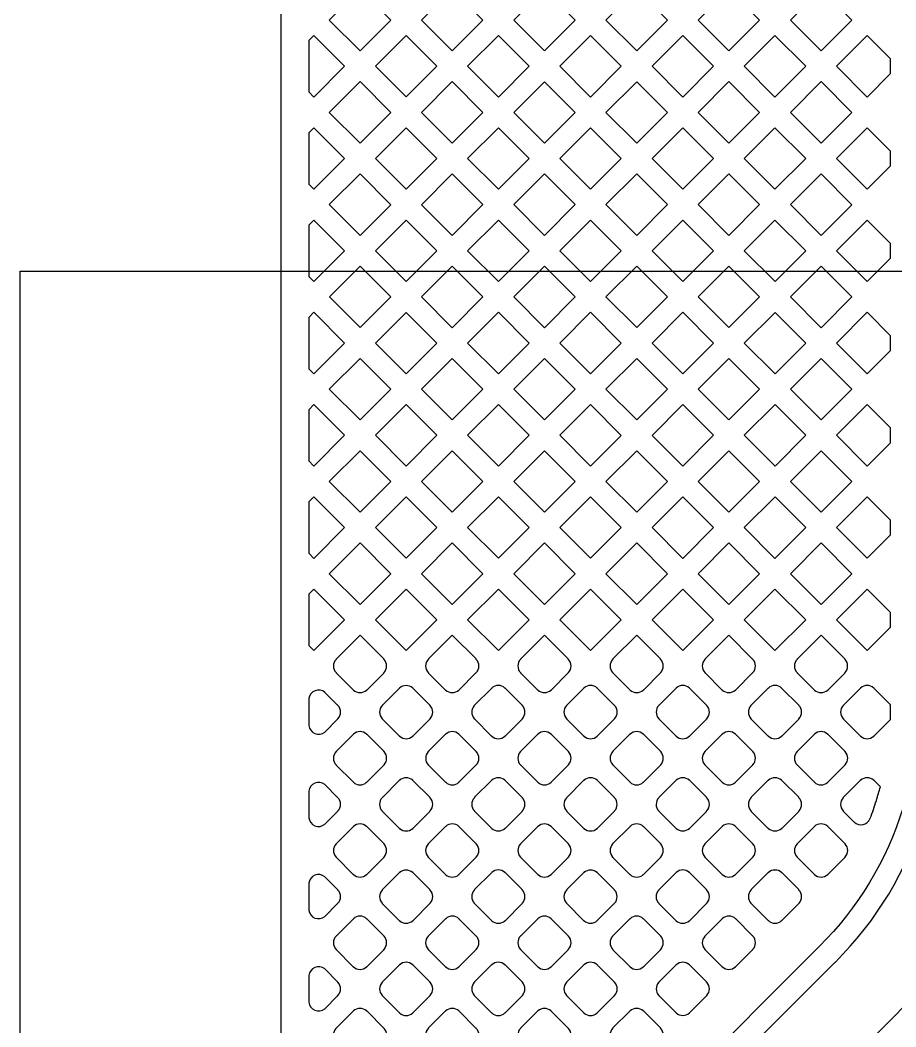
# Model space of a CAD drawing. Header units: millimetres. Extents: x 3412 to 3654, y 20 to 191.
# Drawn here: x 3473.668 to 3477.697, y 66.672 to 71.301 of the extents above; entities that cross this region are included whole.
import ezdxf

# ---------------------------------------------------------------- set-up
doc = ezdxf.new("R2010")
doc.units = ezdxf.units.MM
doc.header["$LTSCALE"] = 23.1
for name, color, linetype in [('gbr-dxf', 7, 'CONTINUOUS'), ('gbr-outline-dxf', 2, 'CONTINUOUS'), ('備註', 1, 'CONTINUOUS')]:
    doc.layers.add(name, color=color, linetype=linetype)

msp = doc.modelspace()

# ---------------------------------------------------------------- linework, layer by layer
at = {"layer": 'gbr-dxf', "linetype": 'Continuous'}
for points in [[(3474.8688, 66.0728), (3474.8688, 75.608), (3474.8688, 75.6447, -0.02473), (3474.8688, 75.6508), (3474.8688, 81.2485, -0.154608)], [(3477.7992, 78.2757), (3477.7992, 75.608), (3477.7991, 75.6075), (3477.7991, 68.1111), (3477.7991, 68.1095, -0.071041), (3477.7289, 67.6768, -0.007459), (3477.7284, 67.6754, -0.12123), (3477.3454, 67.0426), (3476.7024, 66.3993)], [(3476.7751, 66.3264), (3477.4177, 66.969), (3477.4183, 66.9696, 0.121217), (3477.8268, 67.6444, -0.004246), (3477.8276, 67.6466, 0.075223), (3477.9023, 68.1356), (3477.9023, 68.1385), (3477.9023, 78.2704)], [(3478.2706, 78.2673), (3478.2706, 68.1416), (3478.2706, 68.1386, -0.076013), (3478.1784, 67.5344, -0.004469), (3478.1776, 67.532, -0.120897), (3477.6786, 66.7091), (3477.6781, 66.7086), (3477.0355, 66.066, -0.25403)]]:
    msp.add_lwpolyline(points, format="xyb", dxfattribs=at)
for points in [[(3475.0901, 71.3008), (3475.2315, 71.1595), (3475.3728, 71.3009), (3475.2315, 71.4422)], [(3475.5143, 71.3009), (3475.6557, 71.1595), (3475.7969, 71.3008), (3475.6556, 71.4421)], [(3475.9384, 71.3008), (3476.0799, 71.1593), (3476.2212, 71.3007), (3476.0798, 71.4421)], [(3476.3628, 71.3007), (3476.5041, 71.1594), (3476.6454, 71.3007), (3476.5041, 71.442)], [(3476.787, 71.3007), (3476.9283, 71.1594), (3477.0697, 71.3007), (3476.9283, 71.4421)], [(3477.2112, 71.3007), (3477.3525, 71.1594), (3477.4939, 71.3008), (3477.3526, 71.4421)], [(3474.9958, 70.9707), (3475.0192, 70.9473), (3475.1607, 71.0888), (3475.0194, 71.2301), (3474.9958, 71.2065)], [(3475.3022, 71.0888), (3475.4435, 70.9474), (3475.5849, 71.0888), (3475.4436, 71.2301)], [(3475.7264, 71.0888), (3475.8679, 70.9473), (3476.0091, 71.0886), (3475.8677, 71.23)], [(3476.1507, 71.0886), (3476.292, 70.9473), (3476.4333, 71.0886), (3476.292, 71.2299)], [(3476.5749, 71.0886), (3476.7162, 70.9473), (3476.8575, 71.0886), (3476.7162, 71.23)], [(3476.9991, 71.0886), (3477.1404, 70.9473), (3477.2817, 71.0887), (3477.1404, 71.23)], [(3477.4233, 71.0887), (3477.5646, 70.9473), (3477.6721, 71.0549), (3477.6721, 71.1226), (3477.5647, 71.23)], [(3475.09, 70.8765), (3475.2313, 70.7352), (3475.3728, 70.8767), (3475.2315, 71.018)], [(3475.5143, 70.8767), (3475.6558, 70.7352), (3475.7971, 70.8766), (3475.6557, 71.018)], [(3475.9386, 70.8766), (3476.08, 70.7352), (3476.2212, 70.8765), (3476.0799, 71.0178)], [(3476.3627, 70.8765), (3476.5041, 70.7352), (3476.6454, 70.8765), (3476.5041, 71.0178)], [(3476.787, 70.8765), (3476.9283, 70.7352), (3477.0696, 70.8765), (3476.9283, 71.0179)], [(3477.2112, 70.8765), (3477.3525, 70.7352), (3477.4938, 70.8766), (3477.3525, 71.0179)], [(3474.9958, 70.5465), (3475.0192, 70.5231), (3475.1605, 70.6644), (3475.0192, 70.8058), (3474.9958, 70.7823)], [(3475.3021, 70.6644), (3475.4435, 70.523), (3475.585, 70.6645), (3475.4435, 70.8059)], [(3475.7265, 70.6645), (3475.8679, 70.5231), (3476.0092, 70.6645), (3475.8679, 70.8058)], [(3476.1507, 70.6645), (3476.2921, 70.5232), (3476.4333, 70.6644), (3476.292, 70.8057)], [(3476.5748, 70.6644), (3476.7162, 70.5231), (3476.8575, 70.6644), (3476.7162, 70.8058)], [(3476.999, 70.6644), (3477.1404, 70.5231), (3477.2817, 70.6645), (3477.1404, 70.8058)], [(3477.4233, 70.6645), (3477.5647, 70.523), (3477.6721, 70.6304), (3477.6721, 70.6983), (3477.5646, 70.8058)], [(3475.09, 70.4523), (3475.2314, 70.3109), (3475.3728, 70.4522), (3475.2313, 70.5937)], [(3475.5143, 70.4522), (3475.6556, 70.3109), (3475.7971, 70.4524), (3475.6558, 70.5937)], [(3475.9386, 70.4524), (3476.0799, 70.311), (3476.2213, 70.4524), (3476.08, 70.5937)], [(3476.3628, 70.4524), (3476.5042, 70.3111), (3476.6454, 70.4523), (3476.5041, 70.5936)], [(3476.7869, 70.4523), (3476.9283, 70.311), (3477.0696, 70.4523), (3476.9283, 70.5937)], [(3477.2111, 70.4523), (3477.3526, 70.3109), (3477.4939, 70.4522), (3477.3525, 70.5937)], [(3474.9958, 70.1225), (3475.0194, 70.0988), (3475.1606, 70.2401), (3475.0192, 70.3815), (3474.9958, 70.3581)], [(3475.3022, 70.2401), (3475.4435, 70.0988), (3475.5848, 70.2401), (3475.4435, 70.3814)], [(3475.7264, 70.2401), (3475.8677, 70.0988), (3476.0092, 70.2403), (3475.8679, 70.3816)], [(3476.1507, 70.2403), (3476.292, 70.0989), (3476.4334, 70.2403), (3476.2921, 70.3816)], [(3476.5749, 70.2403), (3476.7162, 70.099), (3476.8575, 70.2402), (3476.7162, 70.3815)], [(3476.999, 70.2402), (3477.1405, 70.0988), (3477.2818, 70.2401), (3477.1404, 70.3816)], [(3477.4234, 70.2401), (3477.5647, 70.0988), (3477.6721, 70.2062), (3477.6721, 70.2741), (3477.5647, 70.3815)], [(3475.0902, 70.0281), (3475.2315, 69.8868), (3475.3727, 70.028), (3475.2314, 70.1693)], [(3475.5143, 70.028), (3475.6556, 69.8867), (3475.7969, 70.028), (3475.6556, 70.1694)], [(3475.9385, 70.028), (3476.0798, 69.8867), (3476.2213, 70.0282), (3476.0799, 70.1695)], [(3476.3628, 70.0282), (3476.5041, 69.8869), (3476.6455, 70.0282), (3476.5042, 70.1695)], [(3476.787, 70.0282), (3476.9285, 69.8868), (3477.0697, 70.028), (3476.9283, 70.1695)], [(3477.2112, 70.028), (3477.3526, 69.8867), (3477.4939, 70.028), (3477.3526, 70.1694)], [(3474.9958, 69.6982), (3475.0194, 69.6746), (3475.1607, 69.816), (3475.0194, 69.9573), (3474.9958, 69.9337)], [(3475.3022, 69.816), (3475.4436, 69.6747), (3475.5848, 69.8159), (3475.4435, 69.9572)], [(3475.7264, 69.8159), (3475.8677, 69.6746), (3476.009, 69.8159), (3475.8677, 69.9573)], [(3476.1506, 69.8159), (3476.2919, 69.6746), (3476.4334, 69.8161), (3476.292, 69.9574)], [(3476.5749, 69.8161), (3476.7163, 69.6746), (3476.8577, 69.816), (3476.7162, 69.9574)], [(3476.9992, 69.816), (3477.1405, 69.6747), (3477.2818, 69.8159), (3477.1405, 69.9572)], [(3477.4233, 69.8159), (3477.5647, 69.6746), (3477.6721, 69.7821), (3477.6721, 69.8498), (3477.5647, 69.9573)], [(3475.0901, 69.6039), (3475.2315, 69.4625), (3475.3728, 69.6039), (3475.2315, 69.7452)], [(3475.5143, 69.6039), (3475.6557, 69.4626), (3475.7969, 69.6038), (3475.6556, 69.7451)], [(3475.9384, 69.6038), (3476.0798, 69.4625), (3476.2211, 69.6038), (3476.0798, 69.7452)], [(3476.3626, 69.6038), (3476.5041, 69.4624), (3476.6456, 69.6039), (3476.5041, 69.7453)], [(3476.7871, 69.6039), (3476.9284, 69.4625), (3477.0698, 69.6039), (3476.9285, 69.7452)], [(3477.2113, 69.6039), (3477.3526, 69.4626), (3477.4939, 69.6038), (3477.3526, 69.7451)], [(3474.9958, 69.274), (3475.0193, 69.2504), (3475.1607, 69.3918), (3475.0194, 69.5331), (3474.9958, 69.5095)], [(3475.3022, 69.3918), (3475.4435, 69.2505), (3475.5849, 69.3918), (3475.4436, 69.5331)], [(3475.7264, 69.3918), (3475.8678, 69.2505), (3476.009, 69.3917), (3475.8677, 69.5331)], [(3476.1505, 69.3917), (3476.292, 69.2503), (3476.4333, 69.3916), (3476.2919, 69.5331)], [(3476.5749, 69.3916), (3476.7162, 69.2503), (3476.8577, 69.3918), (3476.7163, 69.5331)], [(3476.9992, 69.3918), (3477.1405, 69.2505), (3477.2819, 69.3918), (3477.1405, 69.5331)], [(3477.4234, 69.3918), (3477.5647, 69.2505), (3477.6721, 69.3579), (3477.6721, 69.4256), (3477.5647, 69.5331)], [(3475.0901, 69.1797), (3475.2314, 69.0383), (3475.3728, 69.1797), (3475.2315, 69.321)], [(3475.5143, 69.1797), (3475.6556, 69.0384), (3475.797, 69.1797), (3475.6557, 69.321)], [(3475.9385, 69.1797), (3476.08, 69.0383), (3476.2212, 69.1795), (3476.0798, 69.321)], [(3476.3627, 69.1795), (3476.5041, 69.0382), (3476.6454, 69.1795), (3476.5041, 69.3209)], [(3476.787, 69.1795), (3476.9283, 69.0382), (3477.0698, 69.1797), (3476.9284, 69.321)], [(3477.2113, 69.1797), (3477.3526, 69.0384), (3477.494, 69.1797), (3477.3526, 69.321)], [(3474.9958, 68.8495), (3475.0192, 68.8261), (3475.1607, 68.9676), (3475.0193, 69.1089), (3474.9958, 69.0853)], [(3475.3022, 68.9676), (3475.4435, 68.8263), (3475.5849, 68.9676), (3475.4435, 69.1089)], [(3475.7264, 68.9676), (3475.8679, 68.8262), (3476.0092, 68.9675), (3475.8678, 69.109)], [(3476.1507, 68.9675), (3476.2921, 68.8262), (3476.4333, 68.9674), (3476.292, 69.1088)], [(3476.5748, 68.9674), (3476.7162, 68.8261), (3476.8575, 68.9675), (3476.7162, 69.1088)], [(3476.999, 68.9675), (3477.1404, 68.8261), (3477.2818, 68.9676), (3477.1405, 69.1089)], [(3477.4234, 68.9676), (3477.5647, 68.8263), (3477.6721, 68.9337), (3477.6721, 69.0016), (3477.5647, 69.109)], [(3475.09, 68.7553), (3475.2313, 68.614), (3475.3728, 68.7555), (3475.2314, 68.8968)], [(3475.5143, 68.7555), (3475.6557, 68.614), (3475.7971, 68.7554), (3475.6556, 68.8968)], [(3475.9386, 68.7554), (3476.0799, 68.6141), (3476.2213, 68.7554), (3476.08, 68.8967)], [(3476.3628, 68.7554), (3476.5042, 68.6141), (3476.6454, 68.7553), (3476.5041, 68.8967)], [(3476.7869, 68.7553), (3476.9283, 68.614), (3477.0696, 68.7554), (3476.9283, 68.8967)], [(3477.2111, 68.7554), (3477.3525, 68.614), (3477.4939, 68.7555), (3477.3526, 68.8968)], [(3474.9958, 68.4257), (3475.0194, 68.4021), (3475.1605, 68.5432), (3475.0192, 68.6846), (3474.9958, 68.6612)], [(3475.302, 68.5432), (3475.4435, 68.4018), (3475.585, 68.5433), (3475.4435, 68.6847)], [(3475.7265, 68.5433), (3475.8678, 68.4019), (3476.0092, 68.5433), (3475.8679, 68.6846)], [(3476.1507, 68.5433), (3476.292, 68.402), (3476.4334, 68.5433), (3476.2921, 68.6846)], [(3476.5749, 68.5433), (3476.7162, 68.402), (3476.8575, 68.5432), (3476.7162, 68.6846)], [(3476.999, 68.5432), (3477.1403, 68.4019), (3477.2817, 68.5433), (3477.1404, 68.6846)], [(3477.4232, 68.5433), (3477.5645, 68.4019), (3477.6721, 68.5095), (3477.6721, 68.5773), (3477.5647, 68.6847)]]:
    msp.add_lwpolyline(points, close=True, dxfattribs=at)
for points in [[(3475.1209, 68.301, -0.050261), (3475.1223, 68.2992), (3475.1994, 68.2221, -0.053499), (3475.2013, 68.2207, 0.391162), (3475.2619, 68.2207, -0.0561), (3475.2639, 68.2222), (3475.3404, 68.2987, -0.05637), (3475.3419, 68.3007, 0.39114), (3475.3419, 68.3613, -0.056153), (3475.3404, 68.3634), (3475.2313, 68.4725), (3475.1224, 68.3636, -0.05598), (3475.1209, 68.3616, 0.391218)], [(3475.5451, 68.3007, -0.056153), (3475.5466, 68.2987), (3475.6231, 68.2222, -0.061723), (3475.6253, 68.2206, 0.391162), (3475.6859, 68.2206, -0.0561), (3475.688, 68.2221), (3475.7648, 68.2989, -0.05637), (3475.7663, 68.3009, 0.39114), (3475.7663, 68.3615, -0.049252), (3475.765, 68.3633), (3475.6557, 68.4725), (3475.5466, 68.3633, -0.055598), (3475.5451, 68.3613, 0.391218)], [(3475.9694, 68.3009, -0.059297), (3475.971, 68.2988), (3476.0477, 68.2221, -0.053499), (3476.0496, 68.2207, 0.391162), (3476.1102, 68.2207, -0.0561), (3476.1122, 68.2222), (3476.1889, 68.2989, -0.05637), (3476.1904, 68.3009, 0.39114), (3476.1904, 68.3615, -0.058329), (3476.1889, 68.3636), (3476.0799, 68.4725), (3475.9709, 68.3635, -0.055598), (3475.9694, 68.3615, 0.391218)], [(3476.3936, 68.3615, 0.39083), (3476.3936, 68.3009, -0.056366), (3476.3951, 68.2989), (3476.4717, 68.2223, -0.059253), (3476.4739, 68.2207, 0.390821), (3476.5344, 68.2207, -0.056086), (3476.5364, 68.2222), (3476.6131, 68.2989, -0.056296), (3476.6146, 68.3009, 0.390932), (3476.6146, 68.3615, -0.062118), (3476.613, 68.3637), (3476.5042, 68.4726), (3476.3951, 68.3635, -0.055369)], [(3476.8178, 68.3009, -0.046133), (3476.819, 68.2992), (3476.8961, 68.2221, -0.052863), (3476.898, 68.2207, 0.391162), (3476.9586, 68.2207, -0.0561), (3476.9606, 68.2222), (3477.0373, 68.2989, -0.05637), (3477.0388, 68.3009, 0.39114), (3477.0388, 68.3615, -0.045814), (3477.0376, 68.3632), (3476.9283, 68.4725), (3476.8192, 68.3635, -0.055598), (3476.8178, 68.3615, 0.391218)], [(3477.242, 68.3009, -0.059297), (3477.2435, 68.2987), (3477.3198, 68.2224, -0.064684), (3477.3222, 68.2207, 0.391162), (3477.3828, 68.2207, -0.0561), (3477.3848, 68.2222), (3477.4614, 68.2988, -0.05637), (3477.4629, 68.3009, 0.39114), (3477.4629, 68.3615, -0.058329), (3477.4614, 68.3636), (3477.3525, 68.4725), (3477.2434, 68.3635, -0.055598), (3477.242, 68.3615, 0.391218)], [(3475.3331, 68.1494, 0.39083), (3475.3332, 68.0888, -0.053228), (3475.3346, 68.0869), (3475.4114, 68.0101, -0.056366), (3475.4134, 68.0086, 0.390821), (3475.474, 68.0086, -0.056086), (3475.476, 68.0101), (3475.5525, 68.0866, -0.056296), (3475.554, 68.0887, 0.390932), (3475.554, 68.1492, -0.0561), (3475.5525, 68.1513), (3475.4757, 68.2281, -0.052817), (3475.4738, 68.2295, 0.390908), (3475.4132, 68.2295, -0.055464), (3475.4112, 68.228), (3475.3346, 68.1514, -0.055369)], [(3475.7572, 68.0887, -0.058973), (3475.7588, 68.0865), (3475.8352, 68.0101, -0.061723), (3475.8374, 68.0085, 0.391162), (3475.898, 68.0085, -0.0561), (3475.9001, 68.01), (3475.9769, 68.0868, -0.05637), (3475.9784, 68.0888, 0.39114), (3475.9784, 68.1494, -0.049252), (3475.977, 68.1512), (3475.9002, 68.228, -0.058492), (3475.8981, 68.2296, 0.391196), (3475.8375, 68.2296, -0.05566), (3475.8355, 68.2281), (3475.7587, 68.1513, -0.055598), (3475.7572, 68.1493, 0.391218)], [(3476.1816, 68.0888, -0.062081), (3476.1832, 68.0866), (3476.2598, 68.01, -0.053499), (3476.2617, 68.0086, 0.391162), (3476.3223, 68.0086, -0.0561), (3476.3243, 68.0101), (3476.401, 68.0868, -0.05637), (3476.4025, 68.0888, 0.39114), (3476.4025, 68.1494, -0.058329), (3476.401, 68.1515), (3476.3243, 68.2281, -0.05561), (3476.3223, 68.2296, 0.391196), (3476.2617, 68.2296, -0.05566), (3476.2597, 68.2281), (3476.183, 68.1515, -0.055598), (3476.1816, 68.1494, 0.391218)], [(3476.6057, 68.1494, 0.39083), (3476.6057, 68.0888, -0.059297), (3476.6073, 68.0867), (3476.6841, 68.0099, -0.050129), (3476.6859, 68.0086, 0.390821), (3476.7464, 68.0085, -0.056086), (3476.7484, 68.01), (3476.8252, 68.0868, -0.056296), (3476.8267, 68.0888, 0.390932), (3476.8267, 68.1494, -0.062118), (3476.8251, 68.1517), (3476.7487, 68.2281, -0.05901), (3476.7465, 68.2296, 0.390908), (3476.6859, 68.2296, -0.055464), (3476.6839, 68.2282), (3476.6072, 68.1514, -0.055369)], [(3477.0298, 68.1494, 0.390956), (3477.0299, 68.0888, -0.049442), (3477.0312, 68.087), (3477.1082, 68.01, -0.052506), (3477.1101, 68.0086, 0.390821), (3477.1707, 68.0086, -0.055916), (3477.1727, 68.0101), (3477.2495, 68.0868, -0.05608), (3477.2509, 68.0889, 0.390932), (3477.2509, 68.1494, -0.046133), (3477.2497, 68.1511), (3477.1726, 68.2281, -0.05561), (3477.1706, 68.2296, 0.390799), (3477.1101, 68.2296, -0.055284), (3477.1081, 68.2281), (3477.0313, 68.1514, -0.055355)], [(3477.4541, 68.0888, -0.061591), (3477.4557, 68.0866), (3477.5322, 68.01, -0.056017), (3477.5343, 68.0085, 0.390745), (3477.5948, 68.0086, -0.056113), (3477.5968, 68.01), (3477.6713, 68.0846, 0.004849), (3477.6721, 68.1116), (3477.6721, 68.1528), (3477.5968, 68.2281, -0.055442), (3477.5948, 68.2296, 0.390931), (3477.5343, 68.2296, -0.055764), (3477.5322, 68.2281), (3477.4556, 68.1514, -0.05577), (3477.4541, 68.1494, 0.39097)], [(3474.9958, 68.0577, 0.593364), (3475.0692, 68.0275), (3475.1285, 68.0868, -0.05637), (3475.13, 68.0888, 0.39114), (3475.13, 68.1494, -0.055384), (3475.1285, 68.1514), (3475.0701, 68.2099, 0.598777), (3474.9958, 68.1809)], [(3475.1209, 67.8766, -0.052655), (3475.1223, 67.8747), (3475.1991, 67.7979, -0.05577), (3475.2012, 67.7964, 0.391162), (3475.2618, 67.7964, -0.0561), (3475.2638, 67.7979), (3475.3406, 67.8747, -0.05637), (3475.3421, 67.8768, 0.39114), (3475.3421, 67.9374, -0.055384), (3475.3406, 67.9394), (3475.2642, 68.0158, -0.063825), (3475.2618, 68.0175, 0.391196), (3475.2012, 68.0175, -0.05566), (3475.1992, 68.016), (3475.1224, 67.9392, -0.055598), (3475.1209, 67.9372, 0.391218)], [(3475.5452, 67.9372, 0.39083), (3475.5452, 67.8767, -0.046959), (3475.5465, 67.875), (3475.6237, 67.7979, -0.050129), (3475.6254, 67.7965, 0.390821), (3475.686, 67.7965, -0.056086), (3475.688, 67.798), (3475.7647, 67.8746, -0.056296), (3475.7662, 67.8766, 0.390932), (3475.7661, 67.9372, -0.050083), (3475.7648, 67.939), (3475.6876, 68.0162, -0.046275), (3475.686, 68.0174, 0.390908), (3475.6254, 68.0174, -0.055464), (3475.6234, 68.016), (3475.5467, 67.9392, -0.055369)], [(3475.9693, 67.8766, -0.058726), (3475.9708, 67.8745), (3476.0473, 67.798, -0.061719), (3476.0495, 67.7964, 0.390746), (3476.1101, 67.7964, -0.056056), (3476.1121, 67.7979), (3476.189, 67.8748, -0.055861), (3476.1905, 67.8768, 0.390809), (3476.1905, 67.9374, -0.049252), (3476.1891, 67.9391), (3476.1123, 68.0159, -0.058492), (3476.1102, 68.0175, 0.391196), (3476.0496, 68.0175, -0.05566), (3476.0476, 68.016), (3475.9708, 67.9392, -0.055598), (3475.9693, 67.9372, 0.390821)], [(3476.3937, 67.8768, -0.062081), (3476.3953, 67.8745), (3476.4719, 67.7979, -0.053499), (3476.4738, 67.7965, 0.391162), (3476.5344, 67.7965, -0.0561), (3476.5364, 67.798), (3476.6131, 67.8747, -0.05637), (3476.6146, 67.8767, 0.39114), (3476.6146, 67.9373, -0.058329), (3476.6131, 67.9394), (3476.5364, 68.0161, -0.05561), (3476.5344, 68.0175, 0.391196), (3476.4738, 68.0175, -0.05566), (3476.4718, 68.016), (3476.3951, 67.9394, -0.055598), (3476.3937, 67.9374, 0.391218)], [(3476.8177, 67.8767, -0.053055), (3476.8192, 67.8748), (3476.896, 67.798, -0.056296), (3476.898, 67.7965, 0.39062), (3476.9586, 67.7965, -0.055916), (3476.9606, 67.798), (3477.0374, 67.8748, -0.05608), (3477.0388, 67.8768, 0.390932), (3477.0388, 67.9373, -0.056573), (3477.0373, 67.9394), (3476.9609, 68.0158, -0.064684), (3476.9586, 68.0175, 0.391196), (3476.8979, 68.0175, -0.05566), (3476.8959, 68.016), (3476.8193, 67.9393, -0.055598), (3476.8178, 67.9373, 0.390821)], [(3477.242, 67.8767, -0.049442), (3477.2433, 67.8749), (3477.3203, 67.7979, -0.052148), (3477.3222, 67.7965, 0.391007), (3477.3828, 67.7965, -0.055897), (3477.3848, 67.798), (3477.4616, 67.8748, -0.056141), (3477.4631, 67.8768, 0.390351), (3477.4631, 67.9373, -0.045796), (3477.4618, 67.9389), (3477.3847, 68.016, -0.055542), (3477.3827, 68.0175, 0.390932), (3477.3221, 68.0175, -0.056153), (3477.3201, 68.016), (3477.2434, 67.9393, -0.05577), (3477.242, 67.9373, 0.391218)], [(3475.333, 67.6645, -0.055764), (3475.3345, 67.6625), (3475.4111, 67.5859, -0.058719), (3475.4133, 67.5843, 0.391162), (3475.4739, 67.5843, -0.0561), (3475.4759, 67.5858), (3475.5526, 67.6626, -0.05637), (3475.5541, 67.6646, 0.39114), (3475.5541, 67.7252, -0.063962), (3475.5525, 67.7275), (3475.4762, 67.8038, -0.061121), (3475.474, 67.8054, 0.391196), (3475.4133, 67.8054, -0.05566), (3475.4113, 67.8039), (3475.3345, 67.7271, -0.055598), (3475.333, 67.7251, 0.391218)], [(3475.7573, 67.7252, 0.39083), (3475.7573, 67.6646, -0.046959), (3475.7586, 67.6629), (3475.8357, 67.5858, -0.050129), (3475.8375, 67.5844, 0.391162), (3475.8981, 67.5844, -0.0561), (3475.9002, 67.5859), (3475.9767, 67.6625, -0.05637), (3475.9782, 67.6645, 0.390799), (3475.9783, 67.7251, -0.049478), (3475.9769, 67.7268), (3475.8997, 67.8041, -0.046504), (3475.898, 67.8054, 0.390721), (3475.8375, 67.8054, -0.055738), (3475.8355, 67.8039), (3475.7587, 67.7272, -0.055369)], [(3476.1814, 67.7251, 0.390956), (3476.1814, 67.6645, -0.06459), (3476.1831, 67.6622), (3476.2595, 67.5858, -0.05637), (3476.2616, 67.5843, 0.39097), (3476.3221, 67.5842, -0.055957), (3476.3242, 67.5857), (3476.4011, 67.6626, -0.055861), (3476.4025, 67.6647, 0.390809), (3476.4025, 67.7252, -0.055384), (3476.401, 67.7272), (3476.3242, 67.804, -0.052557), (3476.3223, 67.8054, 0.390799), (3476.2618, 67.8055, -0.055284), (3476.2598, 67.804), (3476.1829, 67.7271, -0.055355)], [(3476.6056, 67.6646, -0.053055), (3476.6071, 67.6627), (3476.6839, 67.5859, -0.05608), (3476.6859, 67.5844, 0.390956), (3476.7465, 67.5844, -0.056153), (3476.7485, 67.5859), (3476.8252, 67.6626, -0.055973), (3476.8267, 67.6646, 0.390908), (3476.8267, 67.7252, -0.055358), (3476.8253, 67.7272), (3476.7484, 67.8041, -0.052158), (3476.7465, 67.8055, 0.390809), (3476.6859, 67.8055, -0.05566), (3476.6839, 67.804), (3476.6071, 67.7272, -0.055598), (3476.6057, 67.7252, 0.390821)], [(3477.0299, 67.6646, -0.053244), (3477.0313, 67.6627), (3477.1081, 67.5859, -0.05598), (3477.1101, 67.5844, 0.391083), (3477.1707, 67.5844, -0.056022), (3477.1727, 67.5859), (3477.2495, 67.6627, -0.056185), (3477.251, 67.6647, 0.390665), (3477.2509, 67.7252, -0.056573), (3477.2494, 67.7273), (3477.173, 67.8037, -0.064684), (3477.1706, 67.8054, 0.391196), (3477.11, 67.8054, -0.055883), (3477.108, 67.8039), (3477.0314, 67.7272, -0.05598), (3477.0299, 67.7252, 0.391218)], [(3477.4541, 67.7252, 0.390582), (3477.4541, 67.6646, -0.052785), (3477.4555, 67.6628), (3477.5031, 67.6152, -0.046291), (3477.506, 67.6129, 0.516537), (3477.5771, 67.628, -0.046109), (3477.5788, 67.6313, 0.015051), (3477.6068, 67.7119, -0.00735), (3477.6072, 67.7133, 0.011424), (3477.6252, 67.7756), (3477.5968, 67.804, -0.052863), (3477.5949, 67.8054, 0.39095), (3477.5343, 67.8054, -0.055618), (3477.5323, 67.8039), (3477.4555, 67.7272, -0.055766)], [(3474.9958, 67.6333, 0.5917), (3475.0692, 67.6033), (3475.1284, 67.6625, -0.05637), (3475.1299, 67.6645, 0.39114), (3475.1299, 67.7251, -0.056153), (3475.1284, 67.7271), (3475.069, 67.7865, 0.592465), (3474.9958, 67.7559)], [(3475.121, 67.4524, -0.058645), (3475.1225, 67.4503), (3475.1989, 67.3739, -0.061617), (3475.2012, 67.3723, 0.391162), (3475.2618, 67.3723, -0.0561), (3475.2638, 67.3737), (3475.3404, 67.4503, -0.05637), (3475.3419, 67.4524, 0.39114), (3475.3419, 67.513, -0.061808), (3475.3403, 67.5152), (3475.2639, 67.5916, -0.058983), (3475.2617, 67.5932, 0.391196), (3475.2011, 67.5932, -0.05566), (3475.1991, 67.5917), (3475.1224, 67.515, -0.055598), (3475.121, 67.513, 0.391218)], [(3475.5452, 67.4524, -0.058645), (3475.5467, 67.4503), (3475.6235, 67.3735, -0.049607), (3475.6253, 67.3722, 0.391162), (3475.6859, 67.3722, -0.0561), (3475.6879, 67.3737), (3475.7647, 67.4505, -0.05637), (3475.7662, 67.4525, 0.39114), (3475.7662, 67.5131, -0.061272), (3475.7646, 67.5154), (3475.6882, 67.5918, -0.058492), (3475.6861, 67.5933, 0.391196), (3475.6255, 67.5933, -0.05566), (3475.6235, 67.5919), (3475.5466, 67.5151, -0.055598), (3475.5452, 67.513, 0.391218)], [(3475.9694, 67.4525, -0.050261), (3475.9708, 67.4507), (3476.0477, 67.3738, -0.053499), (3476.0496, 67.3724, 0.391162), (3476.1102, 67.3724, -0.0561), (3476.1123, 67.3739), (3476.1888, 67.4504, -0.05637), (3476.1903, 67.4524, 0.39114), (3476.1903, 67.5131, -0.046133), (3476.1891, 67.5147), (3476.1121, 67.5917, -0.05577), (3476.1101, 67.5932, 0.391196), (3476.0495, 67.5932, -0.05566), (3476.0475, 67.5917), (3475.9709, 67.5151, -0.055598), (3475.9694, 67.5131, 0.391218)], [(3476.3935, 67.513, 0.390956), (3476.3935, 67.4525, -0.06459), (3476.3952, 67.4501), (3476.4716, 67.3737, -0.05637), (3476.4736, 67.3722, 0.391162), (3476.5343, 67.3722, -0.056153), (3476.5363, 67.3737), (3476.6131, 67.4505, -0.055973), (3476.6146, 67.4525, 0.390908), (3476.6146, 67.5131, -0.055358), (3476.6131, 67.5151), (3476.5363, 67.592, -0.052267), (3476.5344, 67.5934, 0.390489), (3476.4739, 67.5934, -0.055528), (3476.4719, 67.5919), (3476.395, 67.515, -0.055355)], [(3476.8177, 67.4526, -0.056128), (3476.8192, 67.4505), (3476.8959, 67.3738, -0.059006), (3476.8981, 67.3723, 0.390805), (3476.9586, 67.3723, -0.055942), (3476.9607, 67.3738), (3477.0374, 67.4506, -0.05604), (3477.0389, 67.4526, 0.390725), (3477.0389, 67.5131, -0.052964), (3477.0375, 67.515), (3476.9608, 67.5917, -0.06127), (3476.9586, 67.5933, 0.391196), (3476.898, 67.5933, -0.055883), (3476.8959, 67.5918), (3476.8193, 67.5151, -0.05598), (3476.8178, 67.5131, 0.390821)], [(3477.242, 67.5131, 0.39054), (3477.242, 67.4525, -0.056544), (3477.2435, 67.4505), (3477.3201, 67.3739, -0.058793), (3477.3223, 67.3723, 0.390478), (3477.3828, 67.3723, -0.055528), (3477.3848, 67.3738), (3477.4615, 67.4505, -0.055615), (3477.463, 67.4525, 0.390912), (3477.4629, 67.5131, -0.064953), (3477.4612, 67.5155), (3477.385, 67.5917, -0.062136), (3477.3828, 67.5933, 0.390984), (3477.3222, 67.5933, -0.055399), (3477.3202, 67.5918), (3477.2434, 67.5151, -0.055369)], [(3474.9958, 67.2089, 0.59012), (3475.0692, 67.1791), (3475.1283, 67.2383, -0.05637), (3475.1298, 67.2403, 0.39114), (3475.1298, 67.3009, -0.056153), (3475.1283, 67.3029), (3475.069, 67.3623, 0.590749), (3474.9958, 67.3319)], [(3475.3331, 67.2404, -0.061385), (3475.3347, 67.2381), (3475.4113, 67.1615, -0.052863), (3475.4132, 67.1601, 0.391162), (3475.4738, 67.1601, -0.0561), (3475.4758, 67.1616), (3475.5525, 67.2383, -0.05637), (3475.554, 67.2403, 0.39114), (3475.554, 67.3009, -0.058973), (3475.5525, 67.303), (3475.4759, 67.3796, -0.055973), (3475.4738, 67.3811, 0.391196), (3475.4132, 67.3811, -0.05566), (3475.4112, 67.3796), (3475.3346, 67.303, -0.055598), (3475.3331, 67.301, 0.391218)], [(3475.7572, 67.2403, -0.049467), (3475.7585, 67.2385), (3475.8355, 67.1615, -0.052863), (3475.8374, 67.1601, 0.391162), (3475.898, 67.1601, -0.0561), (3475.9, 67.1616), (3475.9769, 67.2384, -0.05637), (3475.9784, 67.2405, 0.39114), (3475.9784, 67.3011, -0.058329), (3475.9768, 67.3032), (3475.9002, 67.3798, -0.05561), (3475.8982, 67.3813, 0.391196), (3475.8376, 67.3813, -0.05566), (3475.8356, 67.3798), (3475.7587, 67.3029, -0.055598), (3475.7572, 67.3009, 0.391218)], [(3476.1816, 67.2405, -0.056366), (3476.1831, 67.2385), (3476.26, 67.1615, -0.046737), (3476.2617, 67.1602, 0.391162), (3476.3223, 67.1602, -0.055883), (3476.3243, 67.1617), (3476.4009, 67.2383, -0.05598), (3476.4024, 67.2403, 0.39114), (3476.4024, 67.3009, -0.052655), (3476.401, 67.3028), (3476.324, 67.3798, -0.049607), (3476.3222, 67.3811, 0.391196), (3476.2616, 67.3811, -0.05566), (3476.2596, 67.3797), (3476.183, 67.3031, -0.055598), (3476.1816, 67.3011, 0.391218)], [(3476.6055, 67.2403, -0.05642), (3476.607, 67.2382), (3476.6837, 67.1616, -0.05901), (3476.6858, 67.1601, 0.391049), (3476.7464, 67.16, -0.055942), (3476.7484, 67.1615), (3476.8253, 67.2384, -0.056158), (3476.8268, 67.2405, 0.390539), (3476.8268, 67.301, -0.052616), (3476.8254, 67.3029), (3476.7482, 67.38, -0.048848), (3476.7465, 67.3813, 0.390809), (3476.6859, 67.3813, -0.055883), (3476.6839, 67.3798), (3476.607, 67.3029, -0.05598), (3476.6055, 67.3009, 0.391218)], [(3477.0299, 67.3009, 0.390413), (3477.0299, 67.2404, -0.056086), (3477.0314, 67.2384), (3477.108, 67.1618, -0.058946), (3477.1102, 67.1602, 0.39062), (3477.1707, 67.1602, -0.055358), (3477.1727, 67.1617), (3477.2495, 67.2385, -0.055526), (3477.251, 67.2405, 0.390912), (3477.2509, 67.3011, -0.052945), (3477.2495, 67.303), (3477.1729, 67.3796, -0.061617), (3477.1707, 67.3812, 0.390984), (3477.1101, 67.3812, -0.055583), (3477.1081, 67.3797), (3477.0314, 67.3029, -0.055635)], [(3475.121, 67.0282, -0.061385), (3475.1226, 67.026), (3475.1988, 66.9497, -0.064239), (3475.2012, 66.9481, 0.391162), (3475.2618, 66.9481, -0.0561), (3475.2638, 66.9496), (3475.3404, 67.0262, -0.05637), (3475.3419, 67.0282, 0.39114), (3475.3419, 67.0888, -0.058973), (3475.3403, 67.0909), (3475.2638, 67.1675, -0.055973), (3475.2617, 67.169, 0.391196), (3475.2011, 67.169, -0.05566), (3475.1991, 67.1675), (3475.1224, 67.0908, -0.055598), (3475.121, 67.0888, 0.391218)], [(3475.5451, 67.0282, -0.052655), (3475.5465, 67.0263), (3475.6233, 66.9495, -0.05577), (3475.6253, 66.948, 0.391162), (3475.6859, 66.948, -0.0561), (3475.6879, 66.9495), (3475.7646, 67.0262, -0.05637), (3475.7661, 67.0282, 0.39114), (3475.7661, 67.0888, -0.056153), (3475.7646, 67.0909), (3475.6879, 67.1676, -0.053177), (3475.686, 67.1691, 0.391196), (3475.6254, 67.1691, -0.05566), (3475.6234, 67.1676), (3475.5466, 67.0908, -0.055598), (3475.5451, 67.0888, 0.391218)], [(3475.9693, 67.0282, -0.052655), (3475.9707, 67.0263), (3476.0475, 66.9495, -0.05577), (3476.0495, 66.948, 0.391162), (3476.1101, 66.948, -0.055883), (3476.1121, 66.9495), (3476.189, 67.0264, -0.05598), (3476.1905, 67.0284, 0.39114), (3476.1905, 67.089, -0.055384), (3476.189, 67.091), (3476.1125, 67.1675, -0.063825), (3476.1102, 67.1691, 0.391196), (3476.0496, 67.1691, -0.05566), (3476.0476, 67.1676), (3475.9708, 67.0908, -0.055598), (3475.9693, 67.0888, 0.391218)], [(3476.3936, 67.0283, -0.04702), (3476.3949, 67.0267), (3476.4721, 66.9494, -0.049947), (3476.4739, 66.9481, 0.391083), (3476.5345, 66.9481, -0.055764), (3476.5365, 66.9495), (3476.6131, 67.0262, -0.055884), (3476.6146, 67.0282, 0.390665), (3476.6146, 67.0888, -0.049467), (3476.6132, 67.0905), (3476.5359, 67.1678, -0.046046), (3476.5343, 67.1691, 0.391196), (3476.4737, 67.1691, -0.056153), (3476.4717, 67.1676), (3476.3951, 67.0909, -0.055973), (3476.3936, 67.0889, 0.391218)], [(3476.8177, 67.0887, 0.390791), (3476.8177, 67.0281, -0.056631), (3476.8192, 67.0261), (3476.8958, 66.9495, -0.05901), (3476.8979, 66.948, 0.390864), (3476.9585, 66.9479, -0.055358), (3476.9605, 66.9494), (3477.0374, 67.0263, -0.055515), (3477.0389, 67.0283, 0.390912), (3477.0389, 67.0889, -0.052964), (3477.0374, 67.0908), (3476.9604, 67.1678, -0.049292), (3476.9587, 67.1691, 0.39095), (3476.8981, 67.1692, -0.055583), (3476.8961, 67.1677), (3476.8191, 67.0907, -0.055653)], [(3474.9958, 66.7847, 0.585181), (3475.0688, 66.7546), (3475.1283, 66.8141, -0.05637), (3475.1298, 66.8161, 0.39114), (3475.1298, 66.8767, -0.056153), (3475.1283, 66.8787), (3475.069, 66.9381, 0.589074), (3474.9958, 66.9079)], [(3475.3331, 66.8162, -0.064254), (3475.3347, 66.8138), (3475.4112, 66.7374, -0.05577), (3475.4132, 66.7359, 0.391162), (3475.4738, 66.7359, -0.0561), (3475.4758, 66.7374), (3475.5525, 66.8141, -0.05637), (3475.554, 66.8161, 0.39114), (3475.554, 66.8767, -0.056153), (3475.5525, 66.8787), (3475.4757, 66.9555, -0.053177), (3475.4738, 66.9569, 0.391196), (3475.4132, 66.9569, -0.05566), (3475.4112, 66.9555), (3475.3346, 66.8788, -0.055598), (3475.3331, 66.8768, 0.391218)], [(3475.7572, 66.8162, -0.055528), (3475.7586, 66.8142), (3475.8353, 66.7375, -0.05847), (3475.8375, 66.7359, 0.39062), (3475.898, 66.7359, -0.055528), (3475.9, 66.7374), (3475.9768, 66.8142, -0.055909), (3475.9783, 66.8162, 0.390932), (3475.9782, 66.8768, -0.053228), (3475.9768, 66.8787), (3475.9002, 66.9553, -0.061723), (3475.898, 66.9569, 0.391196), (3475.8374, 66.9569, -0.05566), (3475.8354, 66.9554), (3475.7587, 66.8787, -0.055598), (3475.7572, 66.8767, 0.390821)], [(3476.1814, 66.8162, -0.05837), (3476.183, 66.8141), (3476.2599, 66.7371, -0.049412), (3476.2617, 66.7358, 0.390719), (3476.3222, 66.7358, -0.056056), (3476.3242, 66.7373), (3476.4011, 66.8142, -0.056342), (3476.4026, 66.8162, 0.390725), (3476.4026, 66.8768, -0.061808), (3476.401, 66.879), (3476.3245, 66.9555, -0.058567), (3476.3223, 66.9571, 0.391196), (3476.2617, 66.9571, -0.056153), (3476.2597, 66.9556), (3476.1829, 66.8788, -0.055973), (3476.1814, 66.8768, 0.39097)], [(3476.6057, 66.8767, 0.390729), (3476.6057, 66.8162, -0.046729), (3476.607, 66.8145), (3476.6842, 66.7373, -0.049696), (3476.686, 66.736, 0.391205), (3476.7466, 66.736, -0.055897), (3476.7486, 66.7375), (3476.8252, 66.8141, -0.056002), (3476.8267, 66.8161, 0.39112), (3476.8267, 66.8767, -0.049252), (3476.8253, 66.8784), (3476.7481, 66.9557, -0.045895), (3476.7465, 66.9569, 0.390984), (3476.6859, 66.9569, -0.055583), (3476.6839, 66.9554), (3476.6072, 66.8787, -0.055635)], [(3475.1208, 66.6039, -0.049896), (3475.1222, 66.6021), (3475.1991, 66.5252, -0.053177), (3475.201, 66.5237, 0.391162), (3475.2616, 66.5237, -0.0561), (3475.2637, 66.5252), (3475.3405, 66.6021, -0.05637), (3475.342, 66.6041, 0.39114), (3475.342, 66.6647, -0.046496), (3475.3407, 66.6663), (3475.2637, 66.7433, -0.055973), (3475.2617, 66.7448, 0.391196), (3475.2011, 66.7448, -0.05566), (3475.1991, 66.7433), (3475.1223, 66.6665, -0.055598), (3475.1208, 66.6645, 0.391218)], [(3475.5451, 66.604, -0.055528), (3475.5465, 66.602), (3475.6232, 66.5254, -0.058448), (3475.6253, 66.5238, 0.390956), (3475.6859, 66.5238, -0.055764), (3475.6879, 66.5253), (3475.7647, 66.6021, -0.05577), (3475.7661, 66.6041, 0.390908), (3475.7662, 66.6646, -0.052924), (3475.7647, 66.6665), (3475.6877, 66.7436, -0.049765), (3475.6859, 66.7449, 0.390809), (3475.6254, 66.7449, -0.05566), (3475.6234, 66.7434), (3475.5466, 66.6666, -0.055598), (3475.5451, 66.6646, 0.390821)], [(3475.9693, 66.6041, -0.055528), (3475.9707, 66.6021), (3476.0475, 66.5253, -0.05847), (3476.0496, 66.5237, 0.390805), (3476.1102, 66.5237, -0.055897), (3476.1122, 66.5252), (3476.189, 66.602, -0.055829), (3476.1905, 66.604, 0.390351), (3476.1905, 66.6646, -0.053023), (3476.1891, 66.6664), (3476.1123, 66.7432, -0.06172), (3476.11, 66.7448, 0.390597), (3476.0495, 66.7448, -0.056157), (3476.0475, 66.7433), (3475.9708, 66.6666, -0.055902), (3475.9693, 66.6646, 0.39062)], [(3476.3936, 66.6646, 0.390729), (3476.3936, 66.604, -0.058735), (3476.3952, 66.6019), (3476.472, 66.525, -0.049292), (3476.4737, 66.5237, 0.390864), (3476.5343, 66.5237, -0.055661), (3476.5363, 66.5252), (3476.6132, 66.6021, -0.05608), (3476.6147, 66.6041, 0.390701), (3476.6147, 66.6647, -0.061324), (3476.6131, 66.6669), (3476.5366, 66.7434, -0.058294), (3476.5345, 66.7449, 0.390656), (3476.4739, 66.7449, -0.055538), (3476.4719, 66.7434), (3476.395, 66.6666, -0.055496)]]:
    msp.add_lwpolyline(points, format="xyb", close=True, dxfattribs=at)
at = {"layer": 'gbr-outline-dxf', "linetype": 'Continuous', "const_width": 0.000025}
msp.add_lwpolyline([(3501.3686, 146.3413), (3501.3686, 96.8738, -0.207998), (3498.1885, 89.5604), (3487.5581, 79.6471, 0.207969), (3485.9685, 75.991), (3485.9685, 63.5434, -0.414366), (3485.4687, 63.0433), (3475.8713, 63.0433, -0.147926), (3475.317, 63.2109), (3475.1134, 63.3469, -0.250655), (3474.6686, 64.1784), (3474.6686, 81.2483, -0.154617), (3476.4928, 87.0064), (3482.2444, 95.1728, 0.154617), (3484.0686, 100.931), (3484.0686, 152.0863, -0.021814)], format="xyb", dxfattribs=at)
at = {"layer": '備註'}
msp.add_lwpolyline([(3473.6677, 70.1471), (3487.036, 70.1471), (3487.036, 61.989), (3473.6677, 61.989)], close=True, dxfattribs=at)

doc.saveas('drawing.dxf')
